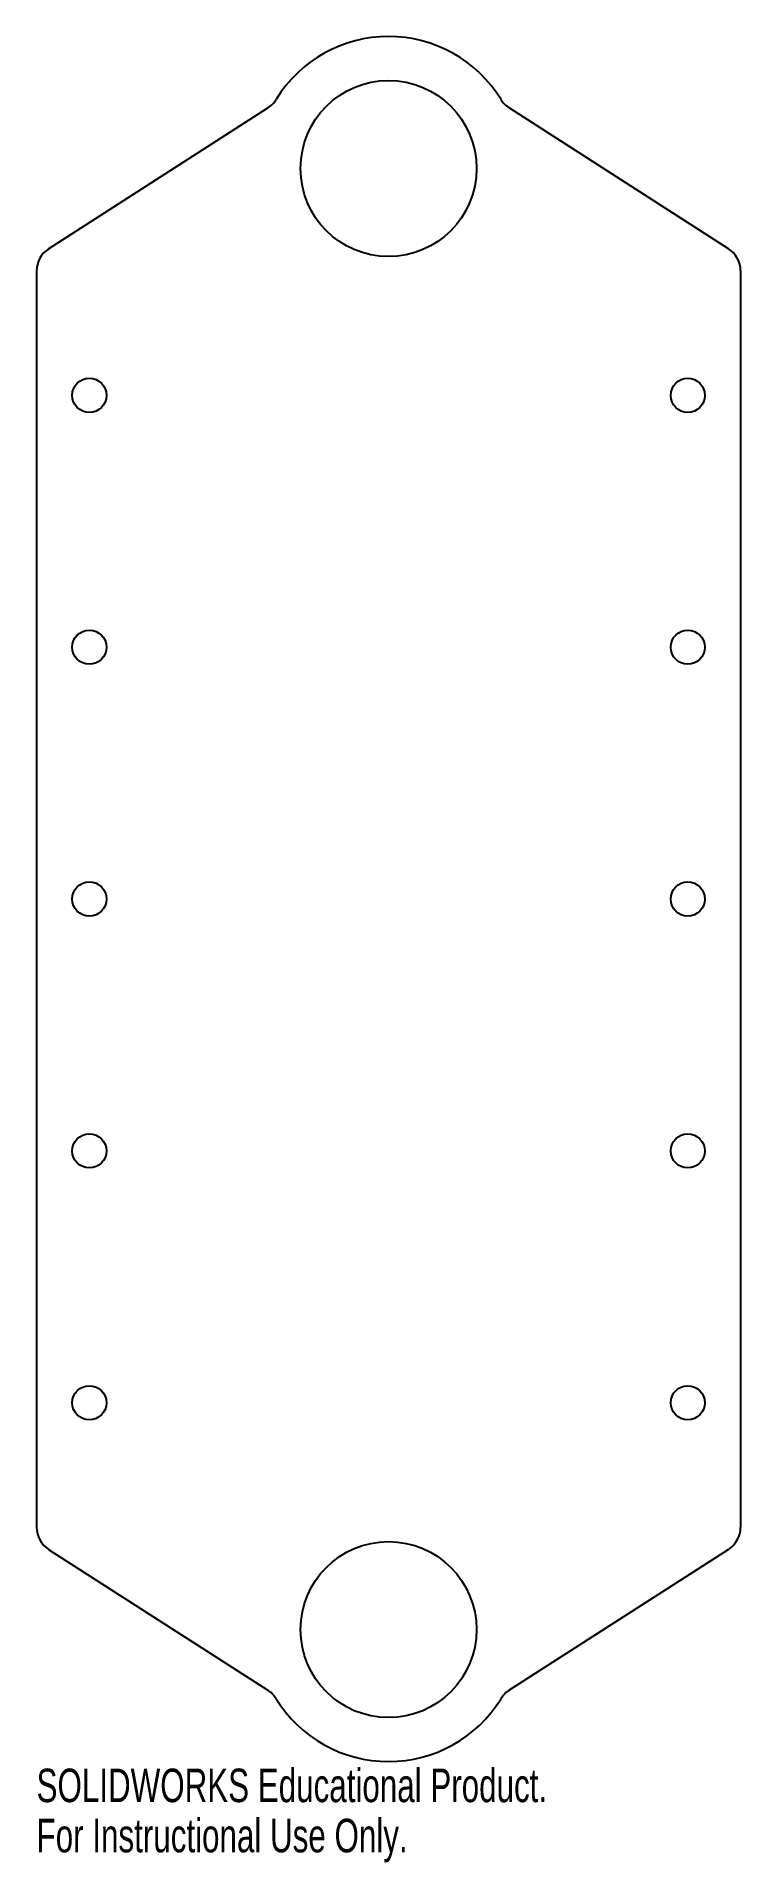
# Model space of a CAD drawing. Header units: inches. Extents: x -2.1 to 1.9, y -2 to 8.4.
import ezdxf

# ---------------------------------------------------------------- set-up
doc = ezdxf.new("R2010")
doc.units = ezdxf.units.IN
doc.header["$MEASUREMENT"] = 0
doc.styles.add('SLDTEXTSTYLE0', font='TXT', dxfattribs={"width": 0.7})

msp = doc.modelspace()

# ---------------------------------------------------------------- linework, layer by layer
at = {"color": 7, "linetype": 'Continuous', "lineweight": 25}
for p, q in [((-1.991, 7.145), (-0.745, 7.946)), ((1.872, 7.145), (0.626, 7.946)), ((-2.059, 7.019), (-2.059, -0.119)), ((1.941, 7.019), (1.941, -0.119)), ((-1.991, -0.245), (-0.745, -1.046)), ((1.872, -0.245), (0.626, -1.046))]:
    msp.add_line(p, q, dxfattribs=at)
for centre, radius in [((-0.059, 7.601), 0.5), ((-1.759, 6.312), 0.097), ((1.641, 6.312), 0.097), ((-1.759, 4.881), 0.097), ((1.641, 4.881), 0.097), ((-1.759, 3.45), 0.097), ((1.641, 3.45), 0.097), ((-1.759, 2.019), 0.097), ((1.641, 2.019), 0.097), ((-1.759, 0.588), 0.097), ((1.641, 0.588), 0.097), ((-0.059, -0.701), 0.5)]:
    msp.add_circle(centre, radius, dxfattribs=at)
for centre, radius, start, end in [((-0.059, 7.601), 0.75, 31.5811, 148.4189), ((-0.826, 8.072), 0.15, 302.7409, 328.4189), ((0.707, 8.072), 0.15, 211.5811, 237.2591), ((-1.909, 7.019), 0.15, 122.7409, 180), ((1.791, 7.019), 0.15, 0, 57.2591), ((-1.909, -0.119), 0.15, 180, 237.2591), ((1.791, -0.119), 0.15, 302.7409, 0), ((-0.826, -1.172), 0.15, 31.5811, 57.2591), ((-0.059, -0.701), 0.75, 211.5811, 328.4189), ((0.707, -1.172), 0.15, 122.7409, 148.4189)]:
    msp.add_arc(centre, radius, start, end, dxfattribs=at)

# ---------------------------------------------------------------- texts
at = {"color": 7, "linetype": 'Continuous', "char_height": 0.1903, "attachment_point": 1, "style": 'SLDTEXTSTYLE0'}
for s, insert in [('SOLIDWORKS Educational Product.', (-2.059, -1.491)), ('For Instructional Use Only.', (-2.059, -1.776))]:
    msp.add_mtext(s, dxfattribs=dict(at, insert=insert))

doc.saveas('drawing.dxf')
